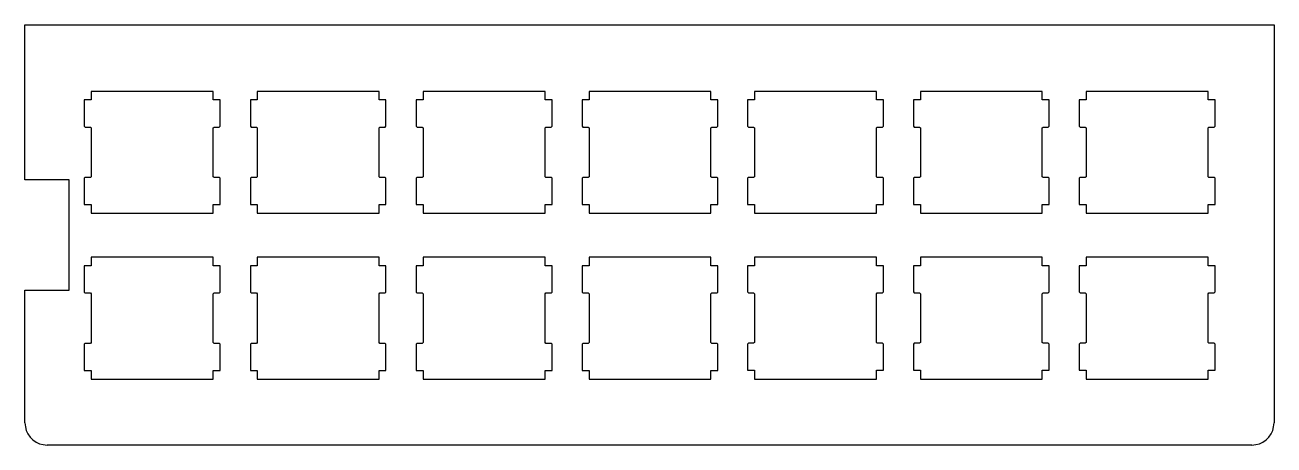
# Model space of a CAD drawing. Extents: x 0 to 144, y 0 to 48.
import ezdxf

# ---------------------------------------------------------------- set-up
doc = ezdxf.new("R2010")
doc.units = 0
doc.layers.add('Qwiic_Keyboard_Explorer', color=7, linetype='CONTINUOUS')

msp = doc.modelspace()

# ---------------------------------------------------------------- linework, layer by layer
at = {"layer": 'Qwiic_Keyboard_Explorer', "color": 1}
for points in [[(0.077285, 48.315142), (143.544948, 48.315142), (143.544948, 2.61631)], [(0.077285, 2.61631), (0.077285, 17.856309), (5.157285, 17.856309), (5.157285, 30.535142), (0.077285, 30.535142), (0.077285, 48.315142)], [(0.077285, 2.61631), (0.119619, 2.17181), (0.225452, 1.748476), (0.415952, 1.34631), (0.669952, 0.986476), (0.987452, 0.668976), (1.347285, 0.414976), (1.749452, 0.224476), (2.172785, 0.118643), (2.617285, 0.07631)], [(141.004948, 0.07631), (141.449448, 0.118643), (141.872781, 0.224476), (142.274948, 0.414976), (142.634781, 0.668976), (142.952281, 0.986476), (143.206281, 1.34631), (143.396781, 1.748476), (143.502614, 2.17181), (143.544948, 2.61631)], [(141.004948, 0.07631), (2.617285, 0.07631)]]:
    msp.add_lwpolyline(points, dxfattribs=at)
for points in [[(21.688451, 26.703976), (21.688451, 27.698809), (22.492785, 27.698809), (22.492785, 30.704476), (22.386951, 30.789142), (21.794285, 30.789142), (21.688451, 30.894976), (21.688451, 36.504142), (21.794285, 36.588809), (22.386951, 36.588809), (22.492785, 36.694642), (22.492785, 39.700309), (21.688451, 39.700309), (21.688451, 40.695142), (7.697285, 40.695142), (7.697285, 39.700309), (6.892952, 39.700309), (6.892952, 36.694642), (6.998785, 36.588809), (7.591452, 36.588809), (7.697285, 36.504142), (7.697285, 30.894976), (7.591452, 30.789142), (6.998785, 30.789142), (6.892952, 30.704476), (6.892952, 27.698809), (7.697285, 27.698809), (7.697285, 26.703976)], [(40.759617, 26.703976), (40.759617, 27.698809), (41.542783, 27.698809), (41.542783, 30.704476), (41.458117, 30.789142), (40.844283, 30.789142), (40.759617, 30.894976), (40.759617, 36.504142), (40.844283, 36.588809), (41.458117, 36.588809), (41.542783, 36.694642), (41.542783, 39.700309), (40.759617, 39.700309), (40.759617, 40.695142), (26.747285, 40.695142), (26.747285, 39.700309), (25.964118, 39.700309), (25.964118, 36.694642), (26.048785, 36.588809), (26.662618, 36.588809), (26.747285, 36.504142), (26.747285, 30.894976), (26.662618, 30.789142), (26.048785, 30.789142), (25.964118, 30.704476), (25.964118, 27.698809), (26.747285, 27.698809), (26.747285, 26.703976)], [(59.809616, 26.703976), (59.809616, 27.698809), (60.61395, 27.698809), (60.61395, 30.704476), (60.508116, 30.789142), (59.91545, 30.789142), (59.809616, 30.894976), (59.809616, 36.504142), (59.91545, 36.588809), (60.508116, 36.588809), (60.61395, 36.694642), (60.61395, 39.700309), (59.809616, 39.700309), (59.809616, 40.695142), (45.81845, 40.695142), (45.81845, 39.700309), (45.014117, 39.700309), (45.014117, 36.694642), (45.11995, 36.588809), (45.712617, 36.588809), (45.81845, 36.504142), (45.81845, 30.894976), (45.712617, 30.789142), (45.11995, 30.789142), (45.014117, 30.704476), (45.014117, 27.698809), (45.81845, 27.698809), (45.81845, 26.703976)], [(78.859616, 26.703976), (78.859616, 27.698809), (79.663949, 27.698809), (79.663949, 30.704476), (79.558116, 30.789142), (78.965449, 30.789142), (78.859616, 30.894976), (78.859616, 36.504142), (78.965449, 36.588809), (79.558116, 36.588809), (79.663949, 36.694642), (79.663949, 39.700309), (78.859616, 39.700309), (78.859616, 40.695142), (64.86845, 40.695142), (64.86845, 39.700309), (64.064116, 39.700309), (64.064116, 36.694642), (64.16995, 36.588809), (64.762616, 36.588809), (64.86845, 36.504142), (64.86845, 30.894976), (64.762616, 30.789142), (64.16995, 30.789142), (64.064116, 30.704476), (64.064116, 27.698809), (64.86845, 27.698809), (64.86845, 26.703976)], [(97.867282, 26.703976), (97.867282, 27.698809), (98.671615, 27.698809), (98.671615, 30.704476), (98.586949, 30.789142), (97.973115, 30.789142), (97.867282, 30.894976), (97.867282, 36.504142), (97.973115, 36.588809), (98.586949, 36.588809), (98.671615, 36.694642), (98.671615, 39.700309), (97.867282, 39.700309), (97.867282, 40.695142), (83.876116, 40.695142), (83.876116, 39.700309), (83.071782, 39.700309), (83.071782, 36.694642), (83.177616, 36.588809), (83.770282, 36.588809), (83.876116, 36.504142), (83.876116, 30.894976), (83.770282, 30.789142), (83.177616, 30.789142), (83.071782, 30.704476), (83.071782, 27.698809), (83.876116, 27.698809), (83.876116, 26.703976)], [(116.917282, 26.703976), (116.917282, 27.698809), (117.721615, 27.698809), (117.721615, 30.704476), (117.615782, 30.789142), (117.023115, 30.789142), (116.917282, 30.894976), (116.917282, 36.504142), (117.023115, 36.588809), (117.615782, 36.588809), (117.721615, 36.694642), (117.721615, 39.700309), (116.917282, 39.700309), (116.917282, 40.695142), (102.926115, 40.695142), (102.926115, 39.700309), (102.121782, 39.700309), (102.121782, 36.694642), (102.227615, 36.588809), (102.820282, 36.588809), (102.926115, 36.504142), (102.926115, 30.894976), (102.820282, 30.789142), (102.227615, 30.789142), (102.121782, 30.704476), (102.121782, 27.698809), (102.926115, 27.698809), (102.926115, 26.703976)], [(135.967281, 26.703976), (135.967281, 27.698809), (136.771614, 27.698809), (136.771614, 30.704476), (136.665781, 30.789142), (136.073114, 30.789142), (135.967281, 30.894976), (135.967281, 36.504142), (136.073114, 36.588809), (136.665781, 36.588809), (136.771614, 36.694642), (136.771614, 39.700309), (135.967281, 39.700309), (135.967281, 40.695142), (121.976115, 40.695142), (121.976115, 39.700309), (121.171781, 39.700309), (121.171781, 36.694642), (121.277615, 36.588809), (121.870281, 36.588809), (121.976115, 36.504142), (121.976115, 30.894976), (121.870281, 30.789142), (121.277615, 30.789142), (121.171781, 30.704476), (121.171781, 27.698809), (121.976115, 27.698809), (121.976115, 26.703976)], [(21.688451, 7.653976), (21.688451, 8.64881), (22.492785, 8.64881), (22.492785, 11.654476), (22.386951, 11.739143), (21.794285, 11.739143), (21.688451, 11.844976), (21.688451, 17.454143), (21.794285, 17.538809), (22.386951, 17.538809), (22.492785, 17.644643), (22.492785, 20.650309), (21.688451, 20.650309), (21.688451, 21.645143), (7.697285, 21.645143), (7.697285, 20.650309), (6.892952, 20.650309), (6.892952, 17.644643), (6.998785, 17.538809), (7.591452, 17.538809), (7.697285, 17.454143), (7.697285, 11.844976), (7.591452, 11.739143), (6.998785, 11.739143), (6.892952, 11.654476), (6.892952, 8.64881), (7.697285, 8.64881), (7.697285, 7.653976)], [(40.759617, 7.653976), (40.759617, 8.64881), (41.542783, 8.64881), (41.542783, 11.654476), (41.458117, 11.739143), (40.844283, 11.739143), (40.759617, 11.844976), (40.759617, 17.454143), (40.844283, 17.538809), (41.458117, 17.538809), (41.542783, 17.644643), (41.542783, 20.650309), (40.759617, 20.650309), (40.759617, 21.645143), (26.747285, 21.645143), (26.747285, 20.650309), (25.964118, 20.650309), (25.964118, 17.644643), (26.048785, 17.538809), (26.662618, 17.538809), (26.747285, 17.454143), (26.747285, 11.844976), (26.662618, 11.739143), (26.048785, 11.739143), (25.964118, 11.654476), (25.964118, 8.64881), (26.747285, 8.64881), (26.747285, 7.653976)], [(59.809616, 7.653976), (59.809616, 8.64881), (60.61395, 8.64881), (60.61395, 11.654476), (60.508116, 11.739143), (59.91545, 11.739143), (59.809616, 11.844976), (59.809616, 17.454143), (59.91545, 17.538809), (60.508116, 17.538809), (60.61395, 17.644643), (60.61395, 20.650309), (59.809616, 20.650309), (59.809616, 21.645143), (45.81845, 21.645143), (45.81845, 20.650309), (45.014117, 20.650309), (45.014117, 17.644643), (45.11995, 17.538809), (45.712617, 17.538809), (45.81845, 17.454143), (45.81845, 11.844976), (45.712617, 11.739143), (45.11995, 11.739143), (45.014117, 11.654476), (45.014117, 8.64881), (45.81845, 8.64881), (45.81845, 7.653976)], [(78.859616, 7.653976), (78.859616, 8.64881), (79.663949, 8.64881), (79.663949, 11.654476), (79.558116, 11.739143), (78.965449, 11.739143), (78.859616, 11.844976), (78.859616, 17.454143), (78.965449, 17.538809), (79.558116, 17.538809), (79.663949, 17.644643), (79.663949, 20.650309), (78.859616, 20.650309), (78.859616, 21.645143), (64.86845, 21.645143), (64.86845, 20.650309), (64.064116, 20.650309), (64.064116, 17.644643), (64.16995, 17.538809), (64.762616, 17.538809), (64.86845, 17.454143), (64.86845, 11.844976), (64.762616, 11.739143), (64.16995, 11.739143), (64.064116, 11.654476), (64.064116, 8.64881), (64.86845, 8.64881), (64.86845, 7.653976)], [(97.867282, 7.653976), (97.867282, 8.669976), (98.671615, 8.669976), (98.671615, 11.654476), (98.586949, 11.760309), (97.973115, 11.760309), (97.867282, 11.866143), (97.867282, 17.454143), (97.973115, 17.559976), (98.586949, 17.559976), (98.671615, 17.665809), (98.671615, 20.650309), (97.867282, 20.650309), (97.867282, 21.645143), (83.876116, 21.645143), (83.876116, 20.650309), (83.071782, 20.650309), (83.071782, 17.665809), (83.177616, 17.559976), (83.770282, 17.559976), (83.876116, 17.454143), (83.876116, 11.866143), (83.770282, 11.760309), (83.177616, 11.760309), (83.071782, 11.654476), (83.071782, 8.669976), (83.876116, 8.669976), (83.876116, 7.653976)], [(116.917282, 7.653976), (116.917282, 8.669976), (117.721615, 8.669976), (117.721615, 11.654476), (117.615782, 11.760309), (117.023115, 11.760309), (116.917282, 11.866143), (116.917282, 17.454143), (117.023115, 17.559976), (117.615782, 17.559976), (117.721615, 17.665809), (117.721615, 20.650309), (116.917282, 20.650309), (116.917282, 21.645143), (102.926115, 21.645143), (102.926115, 20.650309), (102.121782, 20.650309), (102.121782, 17.665809), (102.227615, 17.559976), (102.820282, 17.559976), (102.926115, 17.454143), (102.926115, 11.866143), (102.820282, 11.760309), (102.227615, 11.760309), (102.121782, 11.654476), (102.121782, 8.669976), (102.926115, 8.669976), (102.926115, 7.653976)], [(135.967281, 7.653976), (135.967281, 8.669976), (136.771614, 8.669976), (136.771614, 11.654476), (136.665781, 11.760309), (136.073114, 11.760309), (135.967281, 11.866143), (135.967281, 17.454143), (136.073114, 17.559976), (136.665781, 17.559976), (136.771614, 17.665809), (136.771614, 20.650309), (135.967281, 20.650309), (135.967281, 21.645143), (121.976115, 21.645143), (121.976115, 20.650309), (121.171781, 20.650309), (121.171781, 17.665809), (121.277615, 17.559976), (121.870281, 17.559976), (121.976115, 17.454143), (121.976115, 11.866143), (121.870281, 11.760309), (121.277615, 11.760309), (121.171781, 11.654476), (121.171781, 8.669976), (121.976115, 8.669976), (121.976115, 7.653976)]]:
    msp.add_lwpolyline(points, close=True, dxfattribs=at)

doc.saveas('drawing.dxf')
